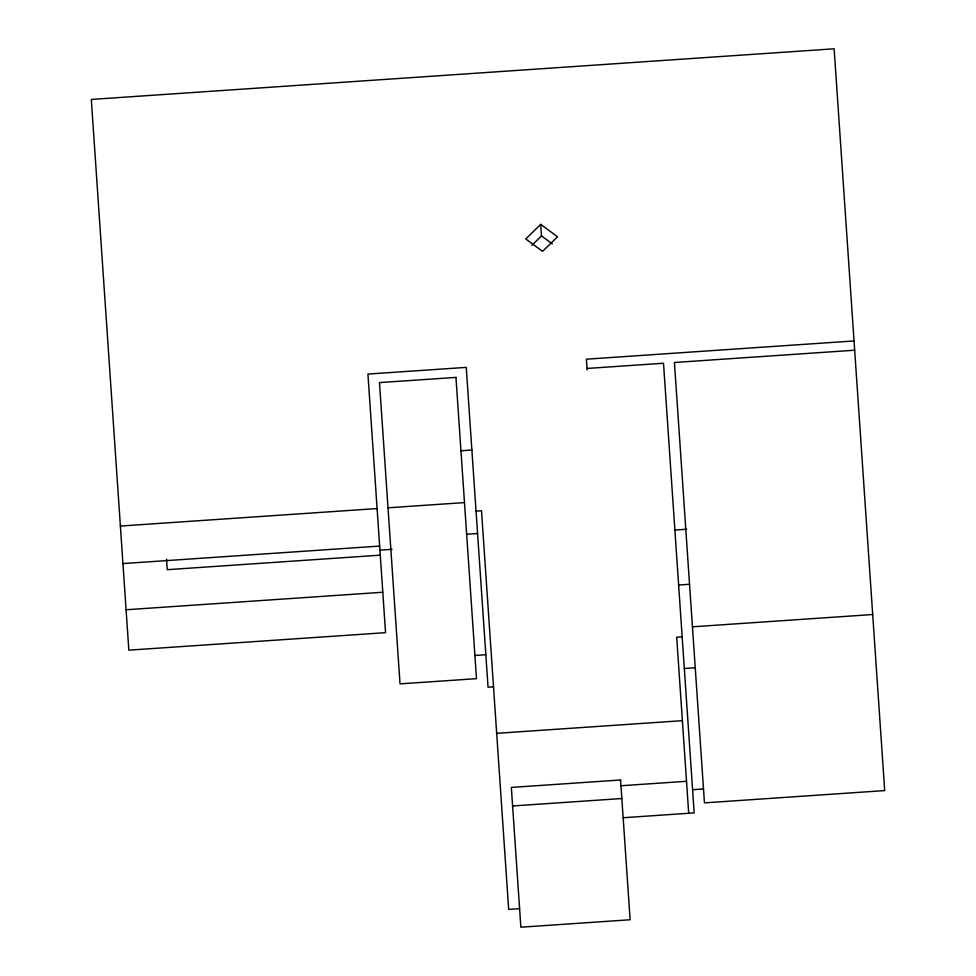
<?xml version="1.0" encoding="UTF-8"?>
<svg xmlns="http://www.w3.org/2000/svg" width="976" height="976" viewBox="0 0 976 976"><rect width="100%" height="100%" fill="white"/><g stroke="black" fill="none" stroke-linecap="round" stroke-linejoin="round"><path stroke-width="1.46" d="M540.716 224.37L525.735 238.949L542.558 251.357L557.54 236.778L540.716 224.37L541.509 235.911L552.318 243.89M531.871 245.281L541.509 235.911M854.049 340.941L586.405 359.18L587.137 369.892M587.04 368.452L663.509 363.243L694.168 812.898L623.152 817.742M854.683 350.213L674.428 362.499L704.452 802.882L884.695 790.584L834.126 48.8L91.305 99.442L128.844 650.162L385.557 632.668L367.928 374.076L466.247 367.379L488.049 687.189L493.514 686.811M460.953 450.778L471.884 450.034M120.377 526.052L377.102 508.557M388.021 507.801L464.491 502.591M476.044 511.119L481.51 510.753L508.679 909.4L519.61 908.656M466.65 534.25L477.569 533.506M122.939 563.579L379.652 546.072M379.932 550.147L392.035 549.317M674.44 530.066L686.616 529.236M380.274 555.161L167.262 569.679L166.53 559.102M126.087 609.756L382.799 592.249M678.625 585.014L689.556 584.27M692.448 626.812L872.703 614.526M682.163 636.828L676.697 637.206L688.702 813.264M474.909 655.469L485.841 654.725M684.322 668.487L695.241 667.743M496.686 733.33L682.383 720.666M620.98 785.753L686.518 781.288M692.582 789.706L703.501 788.962M512.607 805.969L621.846 798.527M455.951 377.395L379.481 382.604L400.026 683.871L476.495 678.662L455.951 377.395M620.577 779.983L511.339 787.425L520.867 927.2L630.118 919.758L620.577 779.983"/></g></svg>
